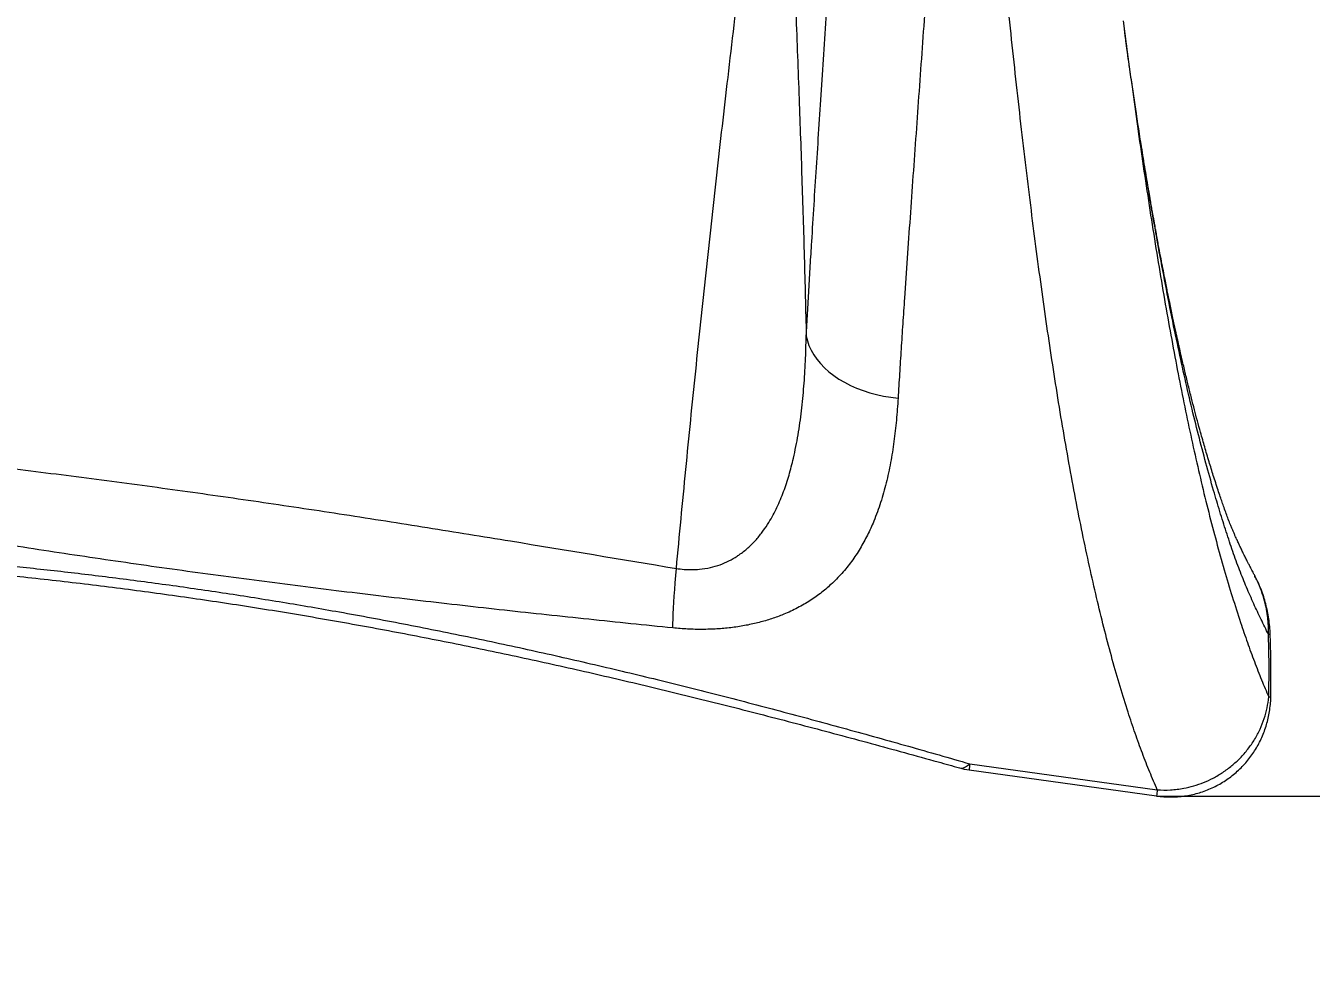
# Model space of a CAD drawing. Header units: millimetres. Extents: x -6521 to 6343, y -6174 to 4868.
# Drawn here: x -4459 to -3579, y -2048 to -1410 of the extents above; entities that cross this region are included whole.
import ezdxf

# ---------------------------------------------------------------- set-up
doc = ezdxf.new("R2010")
doc.units = ezdxf.units.MM
for name, color, linetype in [('DIKOM_ЗОНА', 80, 'Continuous'), ('DIKOM_ОБЪЕКТ', 7, 'Continuous'), ('DIKOM_РАЗМЕР_ЗОНА', 7, 'Continuous'), ('DIKOM_РАЗМЕР_ОБЪЕКТА', 7, 'Continuous')]:
    doc.layers.add(name, color=color, linetype=linetype)
doc.styles.add('style1', font='arial.ttf', dxfattribs={"width": 0.8})
doc.dimstyles.new('1-50', dxfattribs={"dimtxt": 300, "dimasz": 200, "dimexe": 100, "dimexo": 0, "dimgap": 100, "dimtad": 1, "dimtxsty": 'style1', "dimcen": 200, "dimclrd": 7, "dimclre": 7, "dimclrt": 7, "dimadec": 1, "dimazin": 2, "dimtfac": 1, "dimtmove": 0, "dimatfit": 2, "dimfxl": 0, "dimlwd": 25, "dimlwe": 18, "dimarcsym": 0})

# ---------------------------------------------------------------- blocks, each defined once
blk = doc.blocks.new('*D11')
at = {"layer": 'Defpoints', "color": 0, "transparency": 16777216}
for p in [(2818.82, 364.95), (-5102.52, -1661.02), (-5102.52, -4861.8)]:
    blk.add_point(p, dxfattribs=at)
at = {"layer": 'DIKOM_РАЗМЕР_ОБЪЕКТА', "color": 7, "lineweight": 18, "transparency": 16777216}
for p, q in [((2818.82, 364.95), (2818.82, -4961.8)), ((-5102.52, -1661.02), (-5102.52, -4961.8))]:
    blk.add_line(p, q, dxfattribs=at)
at = {"layer": 'DIKOM_РАЗМЕР_ОБЪЕКТА', "color": 7, "lineweight": 25, "transparency": 16777216}
blk.add_line((2618.82, -4861.8), (-4902.52, -4861.8), dxfattribs=at)
at = {"layer": 'DIKOM_РАЗМЕР_ОБЪЕКТА', "color": 7, "transparency": 16777216}
for points in [[(-4902.52, -4828.46), (-4902.52, -4895.13), (-5102.52, -4861.8)], [(2618.82, -4828.46), (2618.82, -4895.13), (2818.82, -4861.8)]]:
    blk.add_solid(points, dxfattribs=at)
at = {"layer": 'DIKOM_РАЗМЕР_ОБЪЕКТА', "color": 7, "transparency": 16777216, "insert": (-736, -4608.63), "char_height": 300, "attachment_point": 5, "style": 'style1'}
blk.add_mtext('7900', dxfattribs=at)
blk = doc.blocks.new('*D12')
at = {"layer": 'Defpoints', "color": 0, "transparency": 16777216}
for p in [(918.99, 3251.45), (5268.57, 3251.45), (-3684.78, -1936.75)]:
    blk.add_point(p, dxfattribs=at)
at = {"layer": 'DIKOM_РАЗМЕР_ОБЪЕКТА', "color": 7, "lineweight": 18, "transparency": 16777216}
for p, q in [((918.99, 3251.45), (5368.57, 3251.45)), ((-3684.78, -1936.75), (5368.57, -1936.75))]:
    blk.add_line(p, q, dxfattribs=at)
at = {"layer": 'DIKOM_РАЗМЕР_ОБЪЕКТА', "color": 7, "lineweight": 25, "transparency": 16777216}
blk.add_line((5268.57, -1736.75), (5268.57, 3051.45), dxfattribs=at)
at = {"layer": 'DIKOM_РАЗМЕР_ОБЪЕКТА', "color": 7, "transparency": 16777216}
for points in [[(5235.23, 3051.45), (5301.9, 3051.45), (5268.57, 3251.45)], [(5235.23, -1736.75), (5301.9, -1736.75), (5268.57, -1936.75)]]:
    blk.add_solid(points, dxfattribs=at)
at = {"layer": 'DIKOM_РАЗМЕР_ОБЪЕКТА', "color": 7, "transparency": 16777216, "insert": (5015.39, 711.25), "char_height": 300, "attachment_point": 5, "rotation": 90, "style": 'style1'}
blk.add_mtext('5150', dxfattribs=at)
blk = doc.blocks.new('*D13')
at = {"layer": 'Defpoints', "color": 0, "transparency": 16777216}
for p in [(1683.24, 4867.99), (-4359.52, -3960.36), (6242.61, -3960.36)]:
    blk.add_point(p, dxfattribs=at)
at = {"layer": 'DIKOM_РАЗМЕР_ЗОНА', "color": 7, "lineweight": 18, "transparency": 16777216}
for p, q in [((1683.24, 4867.99), (6342.61, 4867.99)), ((-4359.52, -3960.36), (6342.61, -3960.36))]:
    blk.add_line(p, q, dxfattribs=at)
at = {"layer": 'DIKOM_РАЗМЕР_ЗОНА', "color": 7, "lineweight": 25, "transparency": 16777216}
blk.add_line((6242.61, 4667.99), (6242.61, -3760.36), dxfattribs=at)
at = {"layer": 'DIKOM_РАЗМЕР_ЗОНА', "color": 7, "transparency": 16777216}
for points in [[(6209.28, 4667.99), (6275.95, 4667.99), (6242.61, 4867.99)], [(6209.28, -3760.36), (6275.95, -3760.36), (6242.61, -3960.36)]]:
    blk.add_solid(points, dxfattribs=at)
at = {"layer": 'DIKOM_РАЗМЕР_ЗОНА', "color": 7, "transparency": 16777216, "insert": (5989.44, 630.24), "char_height": 300, "attachment_point": 5, "rotation": 90, "style": 'style1'}
blk.add_mtext('8850', dxfattribs=at)
blk = doc.blocks.new('*D14')
at = {"layer": 'Defpoints', "color": 0, "transparency": 16777216}
for p in [(4318.82, 257.45), (-6520.67, -1799.21), (4318.82, -6073.51)]:
    blk.add_point(p, dxfattribs=at)
at = {"layer": 'DIKOM_РАЗМЕР_ЗОНА', "color": 7, "lineweight": 18, "transparency": 16777216}
for p, q in [((4318.82, 257.45), (4318.82, -6173.51)), ((-6520.67, -1799.21), (-6520.67, -6173.51))]:
    blk.add_line(p, q, dxfattribs=at)
at = {"layer": 'DIKOM_РАЗМЕР_ЗОНА', "color": 7, "lineweight": 25, "transparency": 16777216}
blk.add_line((-6320.67, -6073.51), (4118.82, -6073.51), dxfattribs=at)
at = {"layer": 'DIKOM_РАЗМЕР_ЗОНА', "color": 7, "transparency": 16777216}
for points in [[(-6320.67, -6040.18), (-6320.67, -6106.84), (-6520.67, -6073.51)], [(4118.82, -6040.18), (4118.82, -6106.84), (4318.82, -6073.51)]]:
    blk.add_solid(points, dxfattribs=at)
at = {"layer": 'DIKOM_РАЗМЕР_ЗОНА', "color": 7, "transparency": 16777216, "insert": (-430.65, -5820.34), "char_height": 300, "attachment_point": 5, "style": 'style1'}
blk.add_mtext('10850', dxfattribs=at)

msp = doc.modelspace()

# ---------------------------------------------------------------- linework, layer by layer
at = {"layer": 'DIKOM_ЗОНА', "color": 3, "lineweight": 15}
msp.add_lwpolyline([(-6502.871, -1522.402), (-6045.587, 1920.327, -0.3760442), (-5054.294, 2788.657), (-1652.011, 2788.657, 0.4142136), (-652.011, 3788.657), (-652.011, 3867.991, -0.4142136), (347.989, 4867.991), (2289.989, 4867.991, -0.4142136), (3289.989, 3867.991), (3289.989, 3072.455, 0.4142136), (3789.989, 2572.455), (3818.818, 2572.455, -0.4142136), (4318.818, 2072.455), (4318.818, -669.545, -0.4142136), (3818.818, -1169.545), (3637.989, -1169.545, 0.4142136), (3137.989, -1669.545), (3137.989, -2758.968, -0.4142136), (2137.989, -3758.968), (495.989, -3758.968, -0.3657237), (-489.874, -2926.517, 0.7411366), (-2387.997, -2684.451, -0.8661705), (-6500.814, -1506.911)], format="xyb", dxfattribs=at)
at = {"layer": 'DIKOM_ОБЪЕКТ', "color": 7, "linetype": 'Continuous', "lineweight": 15}
for p, q in [((-3707.574, -1406.251), (-3705.526, -1422.084)), ((-3617.406, -1786.393), (-3617.594, -1786.031)), ((-3615.973, -1789.146), (-3617.53, -1785.999)), ((-3813.167, -1918.886), (-3684.783, -1936.746)), ((-3812.69, -1914.69), (-3684.307, -1932.55))]:
    msp.add_line(p, q, dxfattribs=at)
at = {"layer": 'DIKOM_ОБЪЕКТ', "color": 7, "linetype": 'Continuous', "lineweight": 15, "flags": 128}
for points in [[(-3924.666, -1621.932), (-3923.913, -1625.215), (-3922.809, -1628.464), (-3921.357, -1631.665), (-3919.566, -1634.798), (-3917.445, -1637.85), (-3915.005, -1640.803), (-3912.258, -1643.643), (-3909.218, -1646.356), (-3905.901, -1648.927), (-3902.324, -1651.343), (-3898.505, -1653.592), (-3894.464, -1655.662), (-3890.222, -1657.543), (-3885.8, -1659.225), (-3881.221, -1660.7), (-3876.508, -1661.959), (-3871.687, -1662.996), (-3866.78, -1663.807), (-3861.814, -1664.386)], [(-4015.999, -1821.744), (-4015.957, -1818.805), (-4015.868, -1815.559), (-4015.734, -1812.023), (-4015.556, -1808.217), (-4015.334, -1804.161), (-4015.069, -1799.878), (-4014.763, -1795.392), (-4014.418, -1790.728), (-4014.035, -1785.91), (-4013.617, -1780.967)], [(-3607.952, -1868.967), (-3607.69, -1847.627), (-3608.106, -1826.268), (-3608.106, -1826.268)], [(-3819.784, -1917.504), (-3819.576, -1917.557), (-3818.35, -1917.658), (-3817.039, -1917.418), (-3815.652, -1916.841), (-3814.199, -1915.929), (-3812.69, -1914.69)]]:
    msp.add_lwpolyline(points, dxfattribs=at)
at = {"layer": 'DIKOM_ОБЪЕКТ', "color": 7, "linetype": 'Continuous', "lineweight": 15}
for centre, radius, start, end in [((-3607.825, -1871.739), 2.774, 63.548625, 92.615444), ((-3806.277, -1869.363), 50, 254.344154, 262.080054), ((-3754.69, -1923.399), 58.65, 171.459865, 175.586114), ((-3615.493, -1942.487), 69.528, 171.782748, 175.26323)]:
    msp.add_arc(centre, radius, start, end, dxfattribs=at)
for points, knots in [([(-4013.617, -1780.967), (-4011.482, -1758.393), (-4007.211, -1713.244), (-4000.417, -1645.828), (-3993.342, -1578.626), (-3985.971, -1511.653), (-3978.092, -1443.188), (-3969.791, -1373.242), (-3962.839, -1313.533), (-3957.516, -1265.64), (-3953.655, -1229.587), (-3949.91, -1193.356), (-3946.702, -1161.162), (-3943.687, -1130.09), (-3941.535, -1107.63), (-3939.917, -1090.742), (-3939.276, -1084.062), (-3938.941, -1080.57), (-3938.825, -1079.362), (-3938.787, -1078.968), (-3938.781, -1078.901)], [0, 0, 0, 0, 0.0957395, 0.1914868, 0.287239, 0.3829907, 0.4787341, 0.5817989, 0.6848639, 0.7364204, 0.7879828, 0.8395373, 0.891083, 0.9245439, 0.9705511, 0.9852016, 0.9949789, 0.9983603, 0.9997219, 1, 1, 1, 1]), ([(-3938.781, -1078.901), (-3938.787, -1079.149), (-3938.817, -1080.337), (-3938.904, -1083.96), (-3939.044, -1090.538), (-3939.332, -1107.826), (-3939.466, -1132.945), (-3939.136, -1174.589), (-3938.142, -1224.274), (-3936.345, -1283.305), (-3934.149, -1342.211), (-3931.793, -1400.989), (-3929.584, -1458.192), (-3927.676, -1513.835), (-3926.001, -1567.936), (-3925.111, -1603.933), (-3924.666, -1621.932)], [0, 0, 0, 0, 0.0013561, 0.0065098, 0.0198479, 0.0373919, 0.1012274, 0.1575111, 0.2658232, 0.3741549, 0.4825062, 0.59086, 0.6991898, 0.7994586, 0.8997305, 1, 1, 1, 1]), ([(-3924.666, -1621.932), (-3924.384, -1616.724), (-3923.822, -1606.31), (-3922.899, -1590.284), (-3921.926, -1573.967), (-3920.742, -1554.692), (-3919.335, -1532.294), (-3917.69, -1506.588), (-3915.99, -1480.319), (-3914.235, -1453.344), (-3912.436, -1425.682), (-3910.584, -1397.352), (-3908.693, -1368.615), (-3907.391, -1349.135), (-3906.74, -1339.398)], [0, 0, 0, 0, 0.0625977, 0.1251959, 0.187935, 0.2506739, 0.3433692, 0.4361227, 0.5288771, 0.6215735, 0.71615, 0.810784, 0.9054209, 1, 1, 1, 1]), ([(-3840.972, -1364.299), (-3841.71, -1374.456), (-3843.187, -1394.775), (-3845.341, -1424.741), (-3847.454, -1454.282), (-3849.537, -1483.515), (-3851.594, -1512.405), (-3853.613, -1540.908), (-3855.565, -1568.8), (-3857.225, -1592.939), (-3858.61, -1613.538), (-3859.74, -1630.805), (-3860.819, -1647.795), (-3861.482, -1658.856), (-3861.814, -1664.386)], [0, 0, 0, 0, 0.0928399, 0.1857352, 0.2786308, 0.3714704, 0.4661482, 0.5608852, 0.6556216, 0.7502995, 0.8126572, 0.8750146, 0.937507, 1, 1, 1, 1]), ([(-3684.307, -1932.55), (-3686.035, -1928.535), (-3689.491, -1920.506), (-3694.54, -1907.543), (-3699.487, -1893.912), (-3704.588, -1878.758), (-3709.808, -1861.974), (-3715.124, -1843.425), (-3720.281, -1823.977), (-3725.285, -1803.662), (-3730.189, -1782.297), (-3734.992, -1759.863), (-3739.691, -1736.354), (-3744.247, -1712.014), (-3748.659, -1686.887), (-3752.893, -1661.25), (-3756.954, -1635.145), (-3760.853, -1608.618), (-3764.639, -1581.449), (-3768.318, -1553.682), (-3771.929, -1525.074), (-3775.486, -1495.624), (-3778.989, -1465.343), (-3782.39, -1434.542), (-3785.691, -1403.31), (-3787.79, -1382.135), (-3788.839, -1371.551)], [0, 0, 0, 0, 0.0360071, 0.0720141, 0.1081373, 0.1442603, 0.1864215, 0.2286177, 0.2708254, 0.3130214, 0.3551825, 0.3985676, 0.441991, 0.485427, 0.5288503, 0.5722354, 0.6143722, 0.6565442, 0.6987278, 0.7408998, 0.7830367, 0.8264036, 0.8698092, 0.9132276, 0.9566329, 1, 1, 1, 1]), ([(-3702.293, -1445.256), (-3702.295, -1445.232), (-3702.298, -1445.189), (-3702.375, -1444.657), (-3702.589, -1443.172), (-3702.814, -1441.611), (-3703.072, -1439.8), (-3703.353, -1437.814), (-3703.719, -1435.215), (-3704.132, -1432.254), (-3704.572, -1429.059), (-3704.997, -1425.942), (-3705.421, -1422.796), (-3705.837, -1419.681), (-3706.206, -1416.89), (-3706.505, -1414.608), (-3706.685, -1413.229), (-3706.763, -1412.627)], [0, 0, 0, 0, 0.0423688, 0.076617, 0.1212048, 0.1680152, 0.2182966, 0.2819445, 0.3449579, 0.448228, 0.5414254, 0.6219357, 0.7158801, 0.8098678, 0.8859295, 0.950227, 1, 1, 1, 1]), ([(-3705.526, -1422.084), (-3705.45, -1422.678), (-3704.171, -1432.571), (-3701.615, -1451.385), (-3697.828, -1478.714), (-3693.923, -1505.769), (-3689.893, -1532.573), (-3685.765, -1558.822), (-3681.534, -1584.474), (-3677.226, -1609.295), (-3672.837, -1633.28), (-3668.37, -1656.433), (-3663.783, -1678.927), (-3659.077, -1700.725), (-3654.202, -1722.013), (-3649.146, -1742.702), (-3643.901, -1762.746), (-3638.514, -1781.984), (-3632.986, -1800.427), (-3627.679, -1816.955), (-3622.628, -1831.749), (-3617.85, -1844.863), (-3612.973, -1857.373), (-3609.625, -1865.102), (-3607.952, -1868.967)], [0, 0, 0, 0, 0.0030805, 0.0513373, 0.0995543, 0.1491717, 0.1988324, 0.2485084, 0.2981699, 0.3477881, 0.3962105, 0.4446728, 0.4931486, 0.5416117, 0.5900349, 0.6398325, 0.6896687, 0.7395257, 0.7893767, 0.8391868, 0.8793218, 0.9194557, 0.9597282, 1, 1, 1, 1]), ([(-3608.148, -1826.183), (-3609.851, -1822.753), (-3613.254, -1815.899), (-3618.285, -1805.218), (-3623.217, -1794.034), (-3628.017, -1782.179), (-3632.635, -1769.444), (-3637.101, -1755.975), (-3641.483, -1742.061), (-3646.139, -1726.442), (-3651.04, -1708.991), (-3656.153, -1689.557), (-3661.116, -1669.439), (-3665.93, -1648.65), (-3670.78, -1626.394), (-3675.661, -1602.622), (-3680.56, -1577.287), (-3685.303, -1551.29), (-3689.896, -1524.68), (-3694.338, -1497.476), (-3698.471, -1471.022), (-3701.082, -1453.379), (-3702.292, -1445.204)], [0, 0, 0, 0, 0.0424535, 0.0848405, 0.1271427, 0.1693686, 0.211561, 0.2537504, 0.2959132, 0.3380353, 0.3909155, 0.4436986, 0.4963692, 0.548917, 0.6013578, 0.659785, 0.7181081, 0.7763088, 0.8343684, 0.8922786, 0.9500846, 1, 1, 1, 1]), ([(-3617.326, -1786.352), (-3617.678, -1785.685), (-3618.555, -1784.021), (-3619.857, -1781.528), (-3621.155, -1779.022), (-3622.2, -1776.984), (-3623.036, -1775.341), (-3623.746, -1773.933), (-3624.444, -1772.539), (-3625.348, -1770.718), (-3626.446, -1768.47), (-3627.645, -1765.968), (-3628.637, -1763.852), (-3629.4, -1762.195), (-3630.048, -1760.768), (-3630.755, -1759.189), (-3631.549, -1757.384), (-3632.402, -1755.4), (-3633.283, -1753.305), (-3634.377, -1750.628), (-3635.636, -1747.435), (-3637.101, -1743.532), (-3638.518, -1739.598), (-3639.885, -1735.687), (-3641.254, -1731.683), (-3642.736, -1727.26), (-3644.325, -1722.407), (-3645.897, -1717.488), (-3647.401, -1712.674), (-3648.882, -1707.836), (-3650.367, -1702.877), (-3651.827, -1697.892), (-3653.266, -1692.879), (-3654.932, -1686.949), (-3656.817, -1680.068), (-3658.88, -1672.304), (-3660.957, -1664.254), (-3662.713, -1657.238), (-3664.143, -1651.382), (-3665.2, -1646.989), (-3666.236, -1642.619), (-3667.219, -1638.407), (-3668.11, -1634.535), (-3668.874, -1631.178), (-3669.513, -1628.344), (-3670.082, -1625.799), (-3670.663, -1623.179), (-3671.327, -1620.16), (-3672.091, -1616.653), (-3672.941, -1612.707), (-3673.866, -1608.36), (-3674.832, -1603.763), (-3675.692, -1599.617), (-3676.376, -1596.283), (-3676.854, -1593.933), (-3677.255, -1591.952), (-3677.64, -1590.042), (-3678.228, -1587.107), (-3679.07, -1582.87), (-3680.194, -1577.129), (-3681.465, -1570.531), (-3682.618, -1564.443), (-3683.598, -1559.188), (-3684.306, -1555.352), (-3684.894, -1552.142), (-3685.333, -1549.723), (-3685.707, -1547.656), (-3686.091, -1545.524), (-3686.542, -1543.006), (-3687.06, -1540.095), (-3687.645, -1536.787), (-3688.294, -1533.078), (-3689.079, -1528.559), (-3690.01, -1523.141), (-3691.097, -1516.732), (-3692.277, -1509.667), (-3693.512, -1502.158), (-3694.701, -1494.834), (-3695.454, -1490.078), (-3695.8, -1487.895)], [0, 0, 0, 0, 0.0101325, 0.0252836, 0.0379448, 0.0483852, 0.0566049, 0.0635655, 0.0711187, 0.0793129, 0.0934907, 0.1082486, 0.1205144, 0.1280728, 0.1355355, 0.1442787, 0.1543082, 0.1652741, 0.1764965, 0.1879613, 0.2075262, 0.2260673, 0.244613, 0.2604011, 0.2757983, 0.2931658, 0.3128345, 0.3322174, 0.3492507, 0.3666211, 0.3854893, 0.403146, 0.4198443, 0.4381396, 0.4644932, 0.489713, 0.5152808, 0.5428947, 0.5566843, 0.5703033, 0.5837514, 0.5969332, 0.6087132, 0.6187612, 0.6270751, 0.6340088, 0.6413446, 0.6502114, 0.6605417, 0.6719689, 0.6844406, 0.6979576, 0.7112317, 0.7195787, 0.7260541, 0.730946, 0.7361429, 0.7419868, 0.7553488, 0.7711864, 0.7891243, 0.80903, 0.8202433, 0.8311468, 0.8395352, 0.8456599, 0.8502421, 0.8557691, 0.8622738, 0.8697561, 0.8782152, 0.8876517, 0.8980644, 0.9125389, 0.9285542, 0.9461089, 0.9651442, 0.9839971, 1, 1, 1, 1]), ([(-4013.617, -1780.967), (-4011.852, -1781.209), (-4008.315, -1781.695), (-4003.015, -1781.872), (-3996.938, -1781.597), (-3990.39, -1780.547), (-3983.622, -1778.54), (-3977.502, -1775.884), (-3972.997, -1773.285), (-3968.439, -1770.159), (-3963.888, -1766.44), (-3958.742, -1761.165), (-3954.207, -1755.483), (-3949.379, -1748.23), (-3944.55, -1739.244), (-3940.025, -1728.405), (-3936.357, -1717.155), (-3933.031, -1704.225), (-3930.128, -1689.563), (-3927.798, -1673.107), (-3926.193, -1656.313), (-3925.155, -1639.263), (-3924.828, -1627.706), (-3924.666, -1621.932)], [0, 0, 0, 0, 0.0215549, 0.0431782, 0.0647307, 0.0970241, 0.1274369, 0.158003, 0.1884849, 0.201157, 0.2380997, 0.2751871, 0.3123507, 0.3493978, 0.4096416, 0.4700333, 0.5305123, 0.5908763, 0.6725914, 0.754397, 0.8362902, 0.9181988, 1, 1, 1, 1]), ([(-3861.814, -1664.386), (-3862.156, -1669.431), (-3862.841, -1679.53), (-3864.518, -1694.238), (-3866.788, -1708.59), (-3869.784, -1722.501), (-3873.587, -1735.923), (-3877.936, -1747.828), (-3882.691, -1758.309), (-3887.713, -1767.47), (-3893.498, -1776.201), (-3900.113, -1784.432), (-3907.263, -1791.73), (-3914.878, -1798.127), (-3922.859, -1803.677), (-3931.632, -1808.662), (-3940.514, -1812.691), (-3949.329, -1815.85), (-3957.882, -1818.28), (-3966.885, -1820.224), (-3976.236, -1821.638), (-3985.897, -1822.494), (-3995.784, -1822.798), (-4005.851, -1822.611), (-4012.622, -1822.032), (-4015.999, -1821.744)], [0, 0, 0, 0, 0.0602968, 0.1207316, 0.1811961, 0.2416113, 0.3019321, 0.3621525, 0.4086928, 0.4553665, 0.50204, 0.548626, 0.595092, 0.6348329, 0.6746952, 0.7145135, 0.7541939, 0.7851507, 0.8162149, 0.8472576, 0.8781839, 0.9085723, 0.9390978, 0.9696184, 1, 1, 1, 1]), ([(-4687.065, -1687.249), (-4649.653, -1691.446), (-4593.534, -1697.741), (-4518.727, -1706.438), (-4462.831, -1713.207), (-4407.158, -1720.298), (-4351.707, -1727.767), (-4296.31, -1735.692), (-4240.427, -1744.101), (-4184.07, -1752.947), (-4108.275, -1765.227), (-4051.482, -1774.67), (-4013.617, -1780.967)], [0, 0, 0, 0, 0.1660952, 0.2491491, 0.3322027, 0.414421, 0.4966384, 0.5789134, 0.6611892, 0.7458856, 0.8305826, 1, 1, 1, 1]), ([(-4015.999, -1821.744), (-4035.206, -1819.784), (-4073.619, -1815.866), (-4131.241, -1809.668), (-4188.861, -1803.172), (-4246.032, -1796.356), (-4302.735, -1789.182), (-4358.973, -1781.604), (-4415.162, -1773.513), (-4471.334, -1764.964), (-4527.468, -1756.015), (-4583.571, -1746.712), (-4639.617, -1737.129), (-4676.936, -1730.542), (-4695.596, -1727.248)], [0, 0, 0, 0, 0.0844946, 0.1689887, 0.2535139, 0.3380385, 0.4206299, 0.5032204, 0.5858942, 0.6685687, 0.7514089, 0.8342493, 0.9171245, 1, 1, 1, 1]), ([(-4917.332, -1761.016), (-4905.419, -1760.973), (-4881.592, -1760.888), (-4845.579, -1760.975), (-4809.335, -1761.264), (-4772.851, -1761.804), (-4736.145, -1762.623), (-4699.234, -1763.754), (-4662.133, -1765.232), (-4624.86, -1767.081), (-4587.483, -1769.322), (-4550.024, -1771.979), (-4512.503, -1775.075), (-4474.938, -1778.621), (-4437.361, -1782.623), (-4399.314, -1787.15), (-4360.819, -1792.232), (-4321.901, -1797.884), (-4283.073, -1804.034), (-4242.535, -1810.986), (-4200.329, -1818.819), (-4156.506, -1827.585), (-4112.916, -1836.902), (-4069.604, -1846.724), (-4026.329, -1857.076), (-3983.111, -1867.925), (-3939.956, -1879.213), (-3897.151, -1890.813), (-3854.685, -1902.646), (-3826.686, -1910.676), (-3812.69, -1914.69)], [0, 0, 0, 0, 0.0329728, 0.0659486, 0.098921, 0.13202, 0.1651228, 0.1982216, 0.2314412, 0.2646701, 0.2978981, 0.3311169, 0.3643419, 0.3975766, 0.4308113, 0.4640357, 0.4985454, 0.5330669, 0.5675885, 0.6020985, 0.6415013, 0.6809274, 0.7203631, 0.7597923, 0.7991977, 0.8393434, 0.8795083, 0.9196818, 0.9598508, 1, 1, 1, 1]), ([(-4911.051, -1765.681), (-4905.088, -1765.701), (-4891.051, -1765.747), (-4868.91, -1765.897), (-4844.68, -1766.127), (-4820.724, -1766.448), (-4796.996, -1766.866), (-4773.502, -1767.382), (-4750.029, -1768.004), (-4726.6, -1768.737), (-4703.239, -1769.586), (-4679.966, -1770.553), (-4656.803, -1771.643), (-4633.77, -1772.857), (-4610.884, -1774.199), (-4588.162, -1775.67), (-4565.621, -1777.273), (-4543.275, -1779.009), (-4521.126, -1780.88), (-4499.056, -1782.897), (-4476.988, -1785.062), (-4454.874, -1787.385), (-4432.78, -1789.859), (-4410.731, -1792.484), (-4388.722, -1795.26), (-4366.751, -1798.188), (-4344.838, -1801.266), (-4322.967, -1804.498), (-4301.104, -1807.886), (-4279.205, -1811.434), (-4257.276, -1815.141), (-4235.348, -1819.002), (-4213.458, -1823.009), (-4191.632, -1827.157), (-4169.822, -1831.453), (-4147.982, -1835.904), (-4126.067, -1840.516), (-4104.094, -1845.281), (-4082.059, -1850.198), (-4059.958, -1855.264), (-4037.786, -1860.475), (-4015.539, -1865.83), (-3993.213, -1871.326), (-3970.803, -1876.959), (-3948.305, -1882.725), (-3925.717, -1888.622), (-3903.034, -1894.644), (-3880.248, -1900.789), (-3857.365, -1907.051), (-3837.184, -1912.634), (-3824.674, -1916.141), (-3819.786, -1917.512)], [0, 0, 0, 0, 0.0166899, 0.0392813, 0.0616647, 0.0839647, 0.1055636, 0.1271001, 0.148557, 0.1699169, 0.1911629, 0.21228, 0.2332537, 0.2540713, 0.2747206, 0.2951911, 0.3154735, 0.3355596, 0.3554417, 0.3751428, 0.3949783, 0.4148332, 0.4346471, 0.4544262, 0.4741771, 0.493906, 0.5136215, 0.5332657, 0.552947, 0.5727134, 0.5925399, 0.6124014, 0.6322718, 0.6521179, 0.671934, 0.6919095, 0.7119878, 0.732177, 0.7524849, 0.7729192, 0.7934873, 0.8141971, 0.8350558, 0.8560707, 0.8772489, 0.8985976, 0.9201231, 0.9418321, 0.9637414, 0.9858333, 1, 1, 1, 1]), ([(-3608.148, -1826.183), (-3608.148, -1826.183), (-3608.148, -1826.183), (-3608.146, -1819.532), (-3608.647, -1814.903), (-3609.524, -1808.852), (-3610.904, -1802.774), (-3612.917, -1796.28), (-3615.115, -1790.652), (-3616.829, -1787.465), (-3617.406, -1786.393)], [0, 0, 0, 0, 0.0000003, 0.1385066, 0.2770099, 0.4180512, 0.5590918, 0.7349807, 0.9108643, 1, 1, 1, 1]), ([(-3606.907, -1826.213), (-3606.908, -1826.179), (-3606.966, -1824.337), (-3607.267, -1820.718), (-3607.904, -1815.419), (-3608.82, -1810.259), (-3609.986, -1805.255), (-3611.443, -1800.24), (-3613.228, -1795.315), (-3614.662, -1791.779), (-3615.548, -1790.003), (-3615.662, -1789.775)], [0, 0, 0, 0, 0.0026753, 0.1466131, 0.288514, 0.4271532, 0.5631331, 0.6969666, 0.8421723, 0.9796921, 1, 1, 1, 1]), ([(-3608.107, -1826.227), (-3608.118, -1826.221), (-3608.132, -1826.214), (-3608.145, -1826.189), (-3608.148, -1826.183)], [0, 0, 0, 0, 0.7786898, 1, 1, 1, 1]), ([(-3608.106, -1826.268), (-3608.106, -1826.268), (-3608.106, -1826.255), (-3608.107, -1826.241), (-3608.107, -1826.227)], [0, 0, 0, 0, 0.0057417, 1, 1, 1, 1]), ([(-3607.028, -1826.43), (-3606.984, -1826.41), (-3606.864, -1826.357), (-3607.295, -1826.291), (-3607.837, -1826.248), (-3608.107, -1826.227)], [0, 0, 0, 0, 0.2247463, 0.6123733, 1, 1, 1, 1]), ([(-3606.649, -1869.252), (-3606.585, -1865.896), (-3606.434, -1857.908), (-3606.532, -1844.838), (-3606.724, -1833.919), (-3606.938, -1827.636), (-3606.979, -1826.429)], [0, 0, 0, 0, 0.2350984, 0.5596018, 0.9154124, 1, 1, 1, 1]), ([(-3684.786, -1936.739), (-3684.723, -1936.75), (-3683.113, -1937.027), (-3679.909, -1937.278), (-3675.188, -1937.467), (-3670.44, -1937.295), (-3665.721, -1936.805), (-3661.098, -1935.994), (-3656.581, -1934.88), (-3652.155, -1933.464), (-3647.802, -1931.737), (-3643.587, -1929.717), (-3639.566, -1927.434), (-3635.744, -1924.909), (-3632.095, -1922.132), (-3628.606, -1919.086), (-3625.317, -1915.795), (-3622.285, -1912.314), (-3619.515, -1908.667), (-3616.996, -1904.857), (-3614.71, -1900.849), (-3612.672, -1896.656), (-3610.919, -1892.335), (-3609.461, -1887.924), (-3608.298, -1883.442), (-3607.41, -1878.862), (-3606.849, -1874.186), (-3606.585, -1870.968), (-3606.595, -1869.316), (-3606.595, -1869.25)], [0, 0, 0, 0, 0.0016562, 0.0419508, 0.0823754, 0.1230578, 0.1638904, 0.2041665, 0.2435527, 0.283335, 0.323444, 0.3637809, 0.4033342, 0.442147, 0.4813962, 0.5210483, 0.5610481, 0.600843, 0.6395621, 0.6786257, 0.7181177, 0.7580271, 0.7983138, 0.8378155, 0.8772987, 0.9172148, 0.9575617, 0.9983113, 1, 1, 1, 1]), ([(-3684.307, -1932.55), (-3681.286, -1932.636), (-3675.244, -1932.809), (-3666.843, -1931.704), (-3659.264, -1929.884), (-3652.527, -1927.545), (-3645.866, -1924.492), (-3639.39, -1920.668), (-3633.203, -1916.088), (-3627.416, -1910.789), (-3622.168, -1904.771), (-3617.559, -1898.102), (-3613.801, -1891.09), (-3610.959, -1883.84), (-3608.914, -1876.472), (-3608.272, -1871.466), (-3607.952, -1868.967)], [0, 0, 0, 0, 0.0824749, 0.1649492, 0.2289782, 0.2931783, 0.3572072, 0.4264165, 0.4958424, 0.5650531, 0.6388808, 0.7129698, 0.7868021, 0.8577916, 0.929006, 1, 1, 1, 1])]:
    msp.add_open_spline(points, degree=3, knots=knots, dxfattribs=at)

# ---------------------------------------------------------------- dimensions: what is measured, and where the dimension line sits
at = {"layer": 'DIKOM_РАЗМЕР_ЗОНА'}
dim = msp.add_linear_dim(base=(6242.612, -3960.361), p1=(1683.243, 4867.991), p2=(-4359.523, -3960.361), angle=90, text='8850', dimstyle='1-50', dxfattribs=at)
dim.commit()
dim.dimension.update_dxf_attribs({"geometry": '*D13', "text_midpoint": (6242.612, 630.237), "dimtype": 160})
dim = msp.add_linear_dim(base=(4318.818, -6073.511), p1=(-6520.672, -1799.212), p2=(4318.818, 257.446), text='10850', dimstyle='1-50', dxfattribs=at)
dim.commit()
dim.dimension.update_dxf_attribs({"geometry": '*D14', "text_midpoint": (-430.645, -6073.511), "dimtype": 160})
at = {"layer": 'DIKOM_РАЗМЕР_ОБЪЕКТА'}
dim = msp.add_linear_dim(base=(5268.566, 3251.455), p1=(-3684.783, -1936.746), p2=(918.989, 3251.455), angle=90, text='5150', dimstyle='1-50', dxfattribs=at)
dim.commit()
dim.dimension.update_dxf_attribs({"geometry": '*D12', "text_midpoint": (5268.566, 711.247), "dimtype": 160})
dim = msp.add_linear_dim(base=(-5102.518, -4861.797), p1=(2818.818, 364.955), p2=(-5102.518, -1661.024), text='7900', dimstyle='1-50', dxfattribs=at)
dim.commit()
dim.dimension.update_dxf_attribs({"geometry": '*D11', "text_midpoint": (-736.001, -4861.797), "dimtype": 160})

doc.saveas('drawing.dxf')
